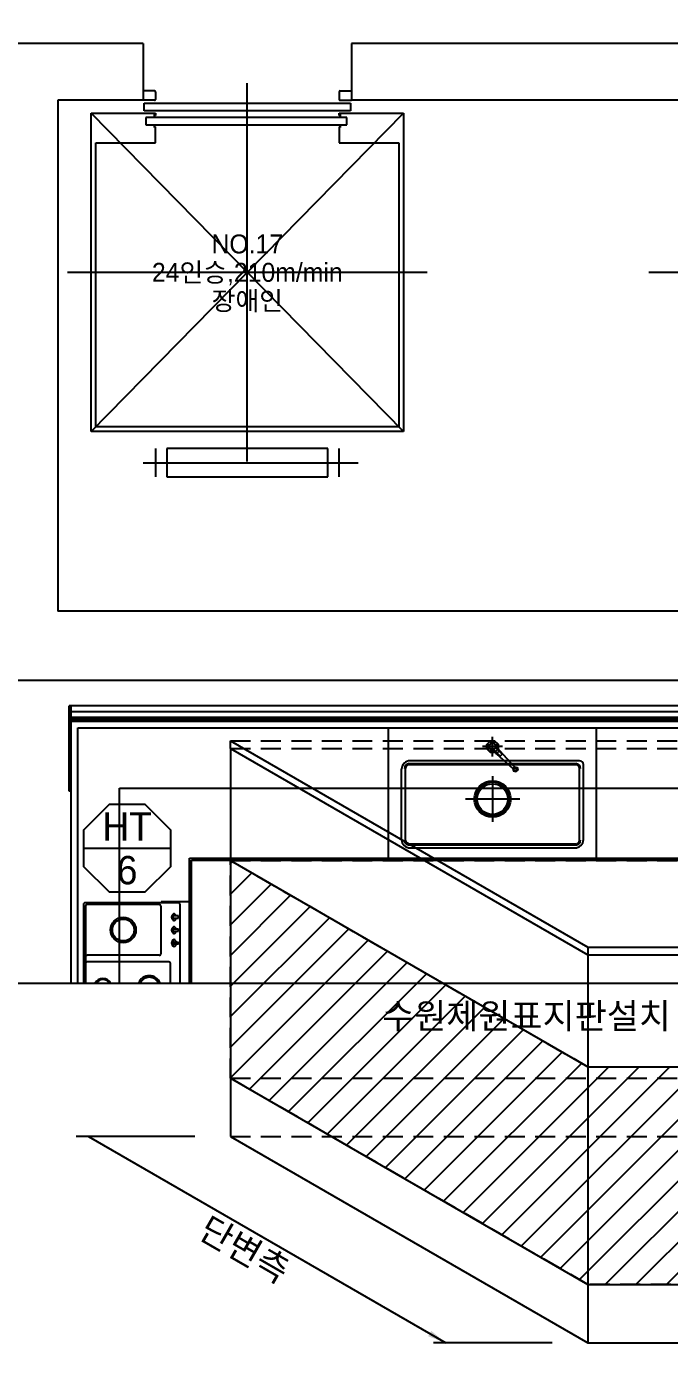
# Model space of a CAD drawing. Header units: millimetres. Extents: x 968909 to 1007504, y 395965 to 423289.
# Drawn here: x 982111 to 985505, y 401967 to 408998 of the extents above; entities that cross this region are included whole.
import ezdxf
from ezdxf.enums import TextEntityAlignment as Align

# ---------------------------------------------------------------- set-up
doc = ezdxf.new("R2010")
doc.units = ezdxf.units.MM
doc.header["$LTSCALE"] = 100
doc.linetypes.add('HID', pattern=[2.3, 1.5, -0.8])
for name, color, linetype in [('1', 1, 'Continuous'), ('l4', 4, 'Continuous'), ('TEX', 3, 'Continuous')]:
    doc.layers.add(name, color=color, linetype=linetype)
doc.styles.add('돋움', font='Dotum.ttf')
doc.styles.add('돋음', font='Dotum.ttf')

msp = doc.modelspace()

# ---------------------------------------------------------------- hatches: boundary and pattern name
at = {"layer": '1'}
h = msp.add_hatch(dxfattribs=at)
h.set_pattern_fill('ANSI31', color=256, scale=36, style=0)
h.set_pattern_definition([(45, (819837.22, -201034.51), (-80.822305, 80.822305), [])])
h.paths.add_polyline_path([(983187.5, 404591.6), (985075.4, 403501.6), (988571.3, 403501.6), (988571.3, 402351.7), (985075.4, 402351.7), (983187.5, 403441.6)])

# ---------------------------------------------------------------- linework, layer by layer
at = {"color": 7}
for p, q in [((983187.5, 405183.2, 54985.4), (983187.5, 405224.8, 54985.4)), ((983187.5, 405224.8, 54985.4), (985075.4, 404134.8, 54985.4)), ((983187.5, 405183.2, 54985.4), (985075.4, 404093.3, 54985.4)), ((983187.5, 405183.2, 54985.4), (983187.5, 403132.9, 54985.4)), ((983187.5, 404591.6, 54985.4), (985075.4, 403501.6, 54985.4)), ((985075.4, 404134.8, 54985.4), (985075.4, 402043, 54985.4)), ((985075.4, 404134.8, 54985.4), (988571.3, 404134.8, 54985.4)), ((985075.4, 404093.3, 54985.4), (988571.3, 404093.3, 54985.4)), ((983187.5, 403441.6, 54985.4), (985075.4, 402351.7, 54985.4)), ((982998.4, 403132.9, 54985.4), (982372, 403132.9, 54985.4)), ((982437.4, 403132.9, 54985.4), (984325.3, 402043, 54985.4)), ((983187.5, 403132.9, 54985.4), (985075.4, 402043, 54985.4)), ((984886.3, 402043, 54985.4), (984259.9, 402043, 54985.4)), ((985075.4, 402043, 54985.4), (988571.3, 402043, 54985.4))]:
    msp.add_line(p, q, dxfattribs=at)
at = {"linetype": 'HID', "ltscale": 0.7}
for p, q in [((983187.5, 405224.8, 54985.4), (986683.4, 405224.8, 54985.4)), ((983187.5, 405183.2, 54985.4), (986683.4, 405183.2, 54985.4)), ((983187.5, 404591.6, 54985.4), (986683.4, 404591.6, 54985.4)), ((983187.5, 403441.6, 54985.4), (986683.4, 403441.6, 54985.4)), ((983187.5, 403132.9, 54985.4), (986683.4, 403132.9, 54985.4))]:
    msp.add_line(p, q, dxfattribs=at)
msp.add_line((982410.7, 404656.6, 54985.4), (982872.7, 404656.6, 54985.4))
at = {"linetype": 'Continuous'}
for p, q in [((985075.4, 403501.6, 54985.4), (988571.3, 403501.6, 54985.4)), ((985075.4, 402351.7, 54985.4), (988571.3, 402351.7, 54985.4))]:
    msp.add_line(p, q, dxfattribs=at)
at = {"elevation": 54985.4}
for points in [[(982029.1, 405545.1), (997615.4, 405545.1), (997615.4, 395965.3), (982029.1, 395965.3)], [(982546, 404887.6), (982410.7, 404752.3), (982410.7, 404560.9), (982546, 404425.6), (982737.4, 404425.6), (982872.7, 404560.9), (982872.7, 404752.3), (982737.4, 404887.6)]]:
    msp.add_lwpolyline(points, close=True, dxfattribs=at)
at = {"linetype": 'HID', "ltscale": 0.7, "elevation": 54985.4}
msp.add_lwpolyline([(983187.5, 404591.6), (985075.4, 403501.6), (988571.3, 403501.6), (988571.3, 402351.7), (985075.4, 402351.7), (983187.5, 403441.6), (983187.5, 404591.6)], dxfattribs=at)
at = {"color": 7}
msp.add_solid([(984231.4, 402078.1, 54985.4), (984247.9, 402106.7, 54985.4), (984325.3, 402043, 54985.4)], dxfattribs=at)
at = {"layer": 'l4'}
for p, q in [((982726.3, 408908.7, 54985.4), (978926.3, 408908.7, 54985.4)), ((982726.3, 408908.7, 54985.4), (982726.3, 408608.7, 54985.4)), ((985796.3, 408908.7, 54985.4), (983826.3, 408908.7, 54985.4)), ((983826.3, 408908.7, 54985.4), (983826.3, 408608.7, 54985.4)), ((983276.3, 406699.7, 0), (983276.3, 408699.7, 0)), ((982726.3, 408608.7, 54985.4), (982276.3, 408608.7, 54985.4)), ((982276.3, 408608.7, 54985.4), (982276.3, 405908.7, 54985.4)), ((982786.3, 408658.7, 0), (982726.3, 408658.7, 0)), ((982786.3, 408608.7, 0), (982726.3, 408608.7, 0)), ((982791.3, 408653.7, 0), (982791.3, 408613.7, 0)), ((983761.3, 408653.7, 0), (983761.3, 408613.7, 0)), ((983766.3, 408658.7, 0), (983826.3, 408658.7, 0)), ((983766.3, 408608.7, 0), (983826.3, 408608.7, 0)), ((985796.3, 408608.7, 54985.4), (983826.3, 408608.7, 54985.4)), ((982451.3, 406858.7, 0), (984101.3, 408540.7, 0)), ((984101.3, 406858.7, 0), (982451.3, 408540.7, 0)), ((982451.3, 406858.7, 0), (982451.3, 408540.7, 0)), ((982451.3, 408540.7, 0), (982791.3, 408540.7, 0)), ((982731.3, 408553.7, 0), (982731.3, 408593.7, 0)), ((982731.3, 408593.7, 0), (983821.3, 408593.7, 0)), ((983821.3, 408553.7, 0), (982731.3, 408553.7, 0)), ((982791.3, 408540.7, 0), (982791.3, 408528.7, 0)), ((983276.3, 408553.7, 0), (983276.3, 408593.7, 0)), ((983761.3, 408540.7, 0), (984101.3, 408540.7, 0)), ((983761.3, 408528.7, 0), (983761.3, 408540.7, 0)), ((983821.3, 408593.7, 0), (983821.3, 408553.7, 0)), ((984101.3, 408540.7, 0), (984101.3, 406858.7, 0)), ((982741.3, 408518.7, 0), (982741.3, 408478.7, 0)), ((983801.3, 408518.7, 0), (982741.3, 408518.7, 0)), ((982741.3, 408478.7, 0), (983801.3, 408478.7, 0)), ((982791.3, 408528.7, 0), (982781.3, 408528.7, 0)), ((982781.3, 408528.7, 0), (982791.3, 408528.7, 0)), ((982791.3, 408468.7, 0), (982781.3, 408468.7, 0)), ((982791.3, 408383.7, 0), (982791.3, 408468.7, 0)), ((983276.3, 408478.7, 0), (983276.3, 408518.7, 0)), ((983771.3, 408528.7, 0), (983761.3, 408528.7, 0)), ((983771.3, 408468.7, 0), (983761.3, 408468.7, 0)), ((983761.3, 408468.7, 0), (983761.3, 408383.7, 0)), ((983801.3, 408478.7, 0), (983801.3, 408518.7, 0)), ((982476.3, 406883.7, 0), (982476.3, 408383.7, 0)), ((982476.3, 408383.7, 0), (982791.3, 408383.7, 0)), ((983761.3, 408383.7, 0), (984076.3, 408383.7, 0)), ((984076.3, 408383.7, 0), (984076.3, 406883.7, 0)), ((984226.3, 407699.7, 0), (982326.3, 407699.7, 0)), ((987296.3, 407699.7, 0), (985396.3, 407699.7, 0)), ((984101.3, 406858.7, 0), (982451.3, 406858.7, 0)), ((984076.3, 406883.7, 0), (982476.3, 406883.7, 0)), ((982791.3, 406768.7, 0), (982791.3, 406618.7, 0)), ((983701.3, 406768.7, 0), (982851.3, 406768.7, 0)), ((982851.3, 406768.7, 0), (982851.3, 406618.7, 0)), ((983701.3, 406618.7, 0), (983701.3, 406768.7, 0)), ((983761.3, 406618.7, 0), (983761.3, 406768.7, 0)), ((982726.3, 406693.7, 0), (983861.3, 406693.7, 0)), ((982851.3, 406618.7, 0), (983701.3, 406618.7, 0)), ((987746.3, 405908.7, 54985.4), (982276.3, 405908.7, 54985.4)), ((982336.3, 404958.7, 54985.4), (982336.3, 405408.7, 54985.4)), ((988046.3, 405408.7, 54985.4), (982336.3, 405408.7, 54985.4)), ((982341.3, 404958.7, 0), (982341.3, 405408.7, 0)), ((982341.3, 405378.7, 0), (988106.3, 405378.7, 0)), ((982346.3, 404958.7, 0), (982346.3, 405408.7, 0)), ((982341.3, 405348.7, 0), (988106.3, 405348.7, 0)), ((982341.3, 405338.7, 0), (986736.3, 405338.7, 0)), ((982341.3, 405328.7, 0), (986716.3, 405328.7, 0)), ((982381.3, 403942.8, 0), (982381.3, 405293.7, 0)), ((982381.3, 405293.7, 0), (986681.3, 405293.7, 0)), ((984021.3, 404603.7, 0), (984021.3, 405293.7, 0)), ((984571.3, 405141.2, 0), (984571.3, 405246.2, 0)), ((985121.3, 404603.7, 0), (985121.3, 405293.7, 0)), ((984623.8, 405193.7, 0), (984518.8, 405193.7, 0)), ((984542.1, 405205.6, -93.3), (984559.1, 405222.8, -93.3)), ((984542.2, 405181.5, -93.3), (984542.1, 405205.6, -93.3)), ((984559.4, 405164.5, -93.3), (984542.2, 405181.5, -93.3)), ((984553.8, 405200.9, 0), (984564, 405211.2, 0)), ((984553.8, 405200.9, 11.7), (984564, 405211.2, 11.7)), ((984553.9, 405186.4, 0), (984553.8, 405200.9, 0)), ((984553.9, 405186.4, 11.7), (984553.8, 405200.9, 11.7)), ((984564.2, 405176.2, 0), (984553.9, 405186.4, 0)), ((984564.2, 405176.2, 11.7), (984553.9, 405186.4, 11.7)), ((984559.1, 405222.8, -93.3), (984583.3, 405222.9, -93.3)), ((984583.6, 405164.6, -93.3), (984559.4, 405164.5, -93.3)), ((984564, 405211.2, 0), (984578.5, 405211.2, 0)), ((984564, 405211.2, 11.7), (984578.5, 405211.2, 11.7)), ((984578.7, 405176.2, 0), (984564.2, 405176.2, 0)), ((984578.7, 405176.2, 11.7), (984564.2, 405176.2, 11.7)), ((984578.5, 405211.2, 0), (984588.8, 405201, 0)), ((984578.5, 405211.2, 11.7), (984588.8, 405201, 11.7)), ((984588.9, 405186.5, 0), (984578.7, 405176.2, 0)), ((984588.9, 405186.5, 11.7), (984578.7, 405176.2, 11.7)), ((984583.3, 405222.9, -93.3), (984600.5, 405205.9, -93.3)), ((984600.6, 405181.7, -93.3), (984583.6, 405164.6, -93.3)), ((984588.8, 405201, 0), (984588.9, 405186.5, 0)), ((984588.8, 405201, 11.7), (984588.9, 405186.5, 11.7)), ((984588.9, 405186.5, 11.7), (984622, 405153.7, 35)), ((984600.5, 405205.9, -93.3), (984600.6, 405181.7, -93.3)), ((984131.3, 405103.7, 0), (985011.3, 405103.7, 0)), ((984131.3, 405098.7, 0), (985011.3, 405098.7, 0)), ((985031.3, 405118.7, 0), (984136.3, 405118.7, 0)), ((985051.3, 404703.7, 0), (985051.3, 405098.7, 0)), ((984091.3, 404703.7, 0), (984091.3, 405073.7, 0)), ((984111.3, 404698.7, 0), (984111.3, 405078.7, 0)), ((984571.3, 405037.7, 0), (984571.3, 404795.7, 0)), ((985031.3, 404698.7, 0), (985031.3, 405078.7, 0)), ((982346.3, 404958.7, 54985.4), (982336.3, 404958.7, 54985.4)), ((982346.3, 403942.8, 54985.4), (982346.3, 404958.7, 54985.4)), ((982601.3, 403942.8, 0), (982601.3, 404973.7, 0)), ((982601.3, 404973.7, 0), (986361.3, 404973.7, 0)), ((984714.8, 404916.7, 0), (984427.9, 404916.7, 0)), ((985011.3, 404678.7, 0), (984131.3, 404678.7, 0)), ((985011.3, 404673.7, 0), (984131.3, 404673.7, 0)), ((982971.3, 404603.7, 0), (985991.3, 404603.7, 0)), ((982971.3, 403942.8, 0), (982971.3, 404603.7, 0)), ((982981.3, 404593.7, 0), (985981.3, 404593.7, 0)), ((982981.3, 403942.8, 0), (982981.3, 404593.7, 0)), ((984136.3, 404658.7, 0), (985006.3, 404658.7, 0)), ((982381.3, 403942.8, 0), (982381.3, 404573.7, 0)), ((982411.3, 404358.7, 0), (982411.3, 403942.8, 0)), ((982911.3, 404368.7, 0), (982421.3, 404368.7, 0)), ((982421.3, 404348.7, 0), (982421.3, 403942.8, 0)), ((982811.3, 404358.7, 0), (982431.3, 404358.7, 0)), ((982971.3, 404373.7, 0), (982821.3, 404373.7, 0)), ((982821.3, 404101.2, 0), (982821.3, 404348.7, 0)), ((982921.3, 403942.8, 0), (982921.3, 404358.7, 0)), ((982883.5, 404298.8, 0), (982883.5, 404287.5, 0)), ((982912.5, 404298.8, 0), (982883.5, 404298.8, 0)), ((982883.5, 404298.8, 0), (982883.5, 404287.5, 0)), ((982912.5, 404298.8, 0), (982883.5, 404298.8, 0)), ((982883.5, 404287.5, 0), (982912.5, 404287.5, 0)), ((982883.5, 404287.5, 0), (982912.5, 404287.5, 0)), ((982892.8, 404309.2, 0), (982902, 404299, 0)), ((982892.8, 404309.2, 0), (982902, 404299, 0)), ((982892.8, 404240.3, 0), (982902, 404230.1, 0)), ((982892.8, 404240.3, 0), (982902, 404230.1, 0)), ((982892.8, 404240.3, 0), (982902, 404230.1, 0)), ((982892.8, 404240.3, 0), (982902, 404230.1, 0)), ((982892.8, 404240.3, 0), (982902, 404230.1, 0)), ((982892.8, 404240.3, 0), (982902, 404230.1, 0)), ((982892.8, 404240.3, 0), (982902, 404230.1, 0)), ((982892.8, 404240.3, 0), (982902, 404230.1, 0)), ((982893, 404276.3, 0), (982902.2, 404287.5, 0)), ((982893, 404276.3, 0), (982902.2, 404287.5, 0)), ((982912.5, 404287.5, 0), (982912.5, 404298.8, 0)), ((982912.5, 404287.5, 0), (982912.5, 404298.8, 0)), ((982883.6, 404229.9, 0), (982883.6, 404218.6, 0)), ((982912.5, 404229.9, 0), (982883.6, 404229.9, 0)), ((982883.6, 404229.9, 0), (982883.6, 404218.6, 0)), ((982912.5, 404229.9, 0), (982883.6, 404229.9, 0)), ((982883.6, 404229.9, 0), (982883.6, 404218.6, 0)), ((982912.5, 404229.9, 0), (982883.6, 404229.9, 0)), ((982883.6, 404229.9, 0), (982883.6, 404218.6, 0)), ((982912.5, 404229.9, 0), (982883.6, 404229.9, 0)), ((982883.6, 404229.9, 0), (982883.6, 404218.6, 0)), ((982912.5, 404229.9, 0), (982883.6, 404229.9, 0)), ((982883.6, 404229.9, 0), (982883.6, 404218.6, 0)), ((982912.5, 404229.9, 0), (982883.6, 404229.9, 0)), ((982883.6, 404229.9, 0), (982883.6, 404218.6, 0)), ((982912.5, 404229.9, 0), (982883.6, 404229.9, 0)), ((982883.6, 404229.9, 0), (982883.6, 404218.6, 0)), ((982912.5, 404229.9, 0), (982883.6, 404229.9, 0)), ((982883.6, 404218.6, 0), (982912.5, 404218.6, 0)), ((982883.6, 404218.6, 0), (982912.5, 404218.6, 0)), ((982883.6, 404218.6, 0), (982912.5, 404218.6, 0)), ((982883.6, 404218.6, 0), (982912.5, 404218.6, 0)), ((982883.6, 404218.6, 0), (982912.5, 404218.6, 0)), ((982883.6, 404218.6, 0), (982912.5, 404218.6, 0)), ((982883.6, 404218.6, 0), (982912.5, 404218.6, 0)), ((982883.6, 404218.6, 0), (982912.5, 404218.6, 0)), ((982893, 404207.4, 0), (982902.2, 404218.6, 0)), ((982893, 404207.4, 0), (982902.2, 404218.6, 0)), ((982893, 404207.4, 0), (982902.2, 404218.6, 0)), ((982893, 404207.4, 0), (982902.2, 404218.6, 0)), ((982893, 404207.4, 0), (982902.2, 404218.6, 0)), ((982893, 404207.4, 0), (982902.2, 404218.6, 0)), ((982893, 404207.4, 0), (982902.2, 404218.6, 0)), ((982893, 404207.4, 0), (982902.2, 404218.6, 0)), ((982893, 404172.4, 0), (982902.2, 404161.3, 0)), ((982893, 404172.4, 0), (982902.2, 404161.3, 0)), ((982893, 404172.4, 0), (982902.2, 404161.3, 0)), ((982893, 404172.4, 0), (982902.2, 404161.3, 0)), ((982893, 404172.4, 0), (982902.2, 404161.3, 0)), ((982893, 404172.4, 0), (982902.2, 404161.3, 0)), ((982893, 404172.4, 0), (982902.2, 404161.3, 0)), ((982893, 404172.4, 0), (982902.2, 404161.3, 0)), ((982912.5, 404218.6, 0), (982912.5, 404229.9, 0)), ((982912.5, 404218.6, 0), (982912.5, 404229.9, 0)), ((982912.5, 404218.6, 0), (982912.5, 404229.9, 0)), ((982912.5, 404218.6, 0), (982912.5, 404229.9, 0)), ((982912.5, 404218.6, 0), (982912.5, 404229.9, 0)), ((982912.5, 404218.6, 0), (982912.5, 404229.9, 0)), ((982912.5, 404218.6, 0), (982912.5, 404229.9, 0)), ((982912.5, 404218.6, 0), (982912.5, 404229.9, 0)), ((982883.6, 404150, 0), (982883.6, 404161.3, 0)), ((982883.6, 404161.3, 0), (982912.5, 404161.3, 0)), ((982883.6, 404150, 0), (982883.6, 404161.3, 0)), ((982883.6, 404161.3, 0), (982912.5, 404161.3, 0)), ((982883.6, 404150, 0), (982883.6, 404161.3, 0)), ((982883.6, 404161.3, 0), (982912.5, 404161.3, 0)), ((982883.6, 404150, 0), (982883.6, 404161.3, 0)), ((982883.6, 404161.3, 0), (982912.5, 404161.3, 0)), ((982883.6, 404150, 0), (982883.6, 404161.3, 0)), ((982883.6, 404161.3, 0), (982912.5, 404161.3, 0)), ((982883.6, 404150, 0), (982883.6, 404161.3, 0)), ((982883.6, 404161.3, 0), (982912.5, 404161.3, 0)), ((982883.6, 404150, 0), (982883.6, 404161.3, 0)), ((982883.6, 404161.3, 0), (982912.5, 404161.3, 0)), ((982883.6, 404150, 0), (982883.6, 404161.3, 0)), ((982883.6, 404161.3, 0), (982912.5, 404161.3, 0)), ((982912.5, 404150, 0), (982883.6, 404150, 0)), ((982912.5, 404150, 0), (982883.6, 404150, 0)), ((982912.5, 404150, 0), (982883.6, 404150, 0)), ((982912.5, 404150, 0), (982883.6, 404150, 0)), ((982912.5, 404150, 0), (982883.6, 404150, 0)), ((982912.5, 404150, 0), (982883.6, 404150, 0)), ((982912.5, 404150, 0), (982883.6, 404150, 0)), ((982912.5, 404150, 0), (982883.6, 404150, 0)), ((982892.8, 404139.6, 0), (982902, 404149.8, 0)), ((982892.8, 404139.6, 0), (982902, 404149.8, 0)), ((982892.8, 404139.6, 0), (982902, 404149.8, 0)), ((982892.8, 404139.6, 0), (982902, 404149.8, 0)), ((982892.8, 404139.6, 0), (982902, 404149.8, 0)), ((982892.8, 404139.6, 0), (982902, 404149.8, 0)), ((982892.8, 404139.6, 0), (982902, 404149.8, 0)), ((982892.8, 404139.6, 0), (982902, 404149.8, 0)), ((982912.5, 404161.3, 0), (982912.5, 404150, 0)), ((982912.5, 404161.3, 0), (982912.5, 404150, 0)), ((982912.5, 404161.3, 0), (982912.5, 404150, 0)), ((982912.5, 404161.3, 0), (982912.5, 404150, 0)), ((982912.5, 404161.3, 0), (982912.5, 404150, 0)), ((982912.5, 404161.3, 0), (982912.5, 404150, 0)), ((982912.5, 404161.3, 0), (982912.5, 404150, 0)), ((982912.5, 404161.3, 0), (982912.5, 404150, 0)), ((982811.3, 404091.2, 0), (982431.3, 404091.2, 0)), ((982861.3, 404056.2, 0), (982431.3, 404056.2, 0)), ((982871.3, 403942.8, 0), (982871.3, 404046.2, 0))]:
    msp.add_line(p, q, dxfattribs=at)
at = {"layer": 'l4', "elevation": 54985.4}
msp.add_lwpolyline([(972899.6, 420465.4), (1001940.9, 420465.4), (1001940.9, 403942.8), (972899.6, 403942.8)], close=True, dxfattribs=at)
at = {"layer": 'l4'}
for centre, radius in [((984571.3, 405193.7, 0), 17.5), ((984571.3, 404916.7, 0), 96), ((984571.3, 404916.7, 0), 90.5), ((984571.3, 404916.7, 0), 81), ((982621.3, 404224.9, 0), 67.2), ((982621.3, 404224.9, 0), 57.7)]:
    msp.add_circle(centre, radius, dxfattribs=at)
for centre, radius, start, end in [((982786.3, 408653.7, 0), 5, 0, 90), ((982786.3, 408613.7, 0), 5, 270, 0), ((983766.3, 408653.7, 0), 5, 90, 180), ((983766.3, 408613.7, 0), 5, 180, 270), ((984136.3, 405073.7, 0), 45, 90, 180), ((984131.3, 405078.7, 0), 25, 90, 180), ((984131.3, 405078.7, 0), 20, 90, 180), ((985011.3, 405078.7, 0), 25, 0, 90), ((985011.3, 405078.7, 0), 20, 0, 90), ((985031.3, 405098.7, 0), 20, 0, 90), ((984136.3, 404703.7, 0), 45, 180, 270), ((984131.3, 404698.7, 0), 25, 180, 270), ((984131.3, 404698.7, 0), 20, 180, 270), ((985006.3, 404703.7, 0), 45, 270, 0), ((985011.3, 404698.7, 0), 20, 270, 0), ((985011.3, 404698.7, 0), 25, 270, 0), ((982421.3, 404358.7, 0), 10, 90, 180), ((982431.3, 404348.7, 0), 10, 90, 180), ((982811.3, 404348.7, 0), 10, 0, 90), ((982889.1, 404305.9, 0), 5, 41.95294, 121.46434), ((982889.1, 404305.9, 0), 5, 41.95294, 121.46434), ((982911.3, 404358.7, 0), 10, 0, 90), ((982897.1, 404292.7, 0), 20.4, 121.46434, 238.74354), ((982897.1, 404292.7, 0), 20.4, 121.46434, 238.74354), ((982897.2, 404223.8, 0), 20.4, 121.46434, 238.74354), ((982897.2, 404223.8, 0), 20.4, 121.46434, 238.74354), ((982897.2, 404223.8, 0), 20.4, 121.46434, 238.74354), ((982897.2, 404223.8, 0), 20.4, 121.46434, 238.74354), ((982897.2, 404223.8, 0), 20.4, 121.46434, 238.74354), ((982897.2, 404223.8, 0), 20.4, 121.46434, 238.74354), ((982897.2, 404223.8, 0), 20.4, 121.46434, 238.74354), ((982897.2, 404223.8, 0), 20.4, 121.46434, 238.74354), ((982891.6, 404303.3, 0), 8.47, 121.82316, 212.69867), ((982891.6, 404303.3, 0), 8.47, 121.82316, 212.69867), ((982891.7, 404234.4, 0), 8.47, 121.82316, 212.69867), ((982891.7, 404234.4, 0), 8.47, 121.82316, 212.69867), ((982891.7, 404234.4, 0), 8.47, 121.82316, 212.69867), ((982891.7, 404234.4, 0), 8.47, 121.82316, 212.69867), ((982891.7, 404234.4, 0), 8.47, 121.82316, 212.69867), ((982891.7, 404234.4, 0), 8.47, 121.82316, 212.69867), ((982891.7, 404234.4, 0), 8.47, 121.82316, 212.69867), ((982891.7, 404234.4, 0), 8.47, 121.82316, 212.69867), ((982893.2, 404282.9, 0), 9.86, 152.39226, 235.27707), ((982893.2, 404282.9, 0), 9.86, 152.39226, 235.27707), ((982889.1, 404279.5, 0), 5, 238.74354, 320.54052), ((982889.1, 404279.5, 0), 5, 238.74354, 320.54052), ((982889.1, 404237, 0), 5, 41.95294, 121.46434), ((982889.1, 404237, 0), 5, 41.95294, 121.46434), ((982889.1, 404237, 0), 5, 41.95294, 121.46434), ((982889.1, 404237, 0), 5, 41.95294, 121.46434), ((982889.1, 404237, 0), 5, 41.95294, 121.46434), ((982889.1, 404237, 0), 5, 41.95294, 121.46434), ((982889.1, 404237, 0), 5, 41.95294, 121.46434), ((982889.1, 404237, 0), 5, 41.95294, 121.46434), ((982897.2, 404156.1, 0), 20.4, 121.25646, 238.53566), ((982897.2, 404156.1, 0), 20.4, 121.25646, 238.53566), ((982897.2, 404156.1, 0), 20.4, 121.25646, 238.53566), ((982897.2, 404156.1, 0), 20.4, 121.25646, 238.53566), ((982897.2, 404156.1, 0), 20.4, 121.25646, 238.53566), ((982897.2, 404156.1, 0), 20.4, 121.25646, 238.53566), ((982897.2, 404156.1, 0), 20.4, 121.25646, 238.53566), ((982897.2, 404156.1, 0), 20.4, 121.25646, 238.53566), ((982893.3, 404213.9, 0), 9.86, 152.39226, 235.27707), ((982893.3, 404213.9, 0), 9.86, 152.39226, 235.27707), ((982893.3, 404213.9, 0), 9.86, 152.39226, 235.27707), ((982893.3, 404213.9, 0), 9.86, 152.39226, 235.27707), ((982893.3, 404213.9, 0), 9.86, 152.39226, 235.27707), ((982893.3, 404213.9, 0), 9.86, 152.39226, 235.27707), ((982893.3, 404213.9, 0), 9.86, 152.39226, 235.27707), ((982893.3, 404213.9, 0), 9.86, 152.39226, 235.27707), ((982893.3, 404165.9, 0), 9.86, 124.72293, 207.60774), ((982893.3, 404165.9, 0), 9.86, 124.72293, 207.60774), ((982893.3, 404165.9, 0), 9.86, 124.72293, 207.60774), ((982893.3, 404165.9, 0), 9.86, 124.72293, 207.60774), ((982893.3, 404165.9, 0), 9.86, 124.72293, 207.60774), ((982893.3, 404165.9, 0), 9.86, 124.72293, 207.60774), ((982893.3, 404165.9, 0), 9.86, 124.72293, 207.60774), ((982893.3, 404165.9, 0), 9.86, 124.72293, 207.60774), ((982889.2, 404210.6, 0), 5, 238.74354, 320.54052), ((982889.2, 404210.6, 0), 5, 238.74354, 320.54052), ((982889.2, 404210.6, 0), 5, 238.74354, 320.54052), ((982889.2, 404210.6, 0), 5, 238.74354, 320.54052), ((982889.2, 404210.6, 0), 5, 238.74354, 320.54052), ((982889.2, 404210.6, 0), 5, 238.74354, 320.54052), ((982889.2, 404210.6, 0), 5, 238.74354, 320.54052), ((982889.2, 404210.6, 0), 5, 238.74354, 320.54052), ((982889.2, 404169.3, 0), 5, 39.45948, 121.25646), ((982889.2, 404169.3, 0), 5, 39.45948, 121.25646), ((982889.2, 404169.3, 0), 5, 39.45948, 121.25646), ((982889.2, 404169.3, 0), 5, 39.45948, 121.25646), ((982889.2, 404169.3, 0), 5, 39.45948, 121.25646), ((982889.2, 404169.3, 0), 5, 39.45948, 121.25646), ((982889.2, 404169.3, 0), 5, 39.45948, 121.25646), ((982889.2, 404169.3, 0), 5, 39.45948, 121.25646), ((982431.3, 404101.2, 0), 10, 180, 270), ((982811.3, 404101.2, 0), 10, 270, 0), ((982891.7, 404145.5, 0), 8.47, 147.30133, 238.17684), ((982891.7, 404145.5, 0), 8.47, 147.30133, 238.17684), ((982891.7, 404145.5, 0), 8.47, 147.30133, 238.17684), ((982891.7, 404145.5, 0), 8.47, 147.30133, 238.17684), ((982891.7, 404145.5, 0), 8.47, 147.30133, 238.17684), ((982891.7, 404145.5, 0), 8.47, 147.30133, 238.17684), ((982891.7, 404145.5, 0), 8.47, 147.30133, 238.17684), ((982891.7, 404145.5, 0), 8.47, 147.30133, 238.17684), ((982889.1, 404142.9, 0), 5, 238.53566, 318.04706), ((982889.1, 404142.9, 0), 5, 238.53566, 318.04706), ((982889.1, 404142.9, 0), 5, 238.53566, 318.04706), ((982889.1, 404142.9, 0), 5, 238.53566, 318.04706), ((982889.1, 404142.9, 0), 5, 238.53566, 318.04706), ((982889.1, 404142.9, 0), 5, 238.53566, 318.04706), ((982889.1, 404142.9, 0), 5, 238.53566, 318.04706), ((982889.1, 404142.9, 0), 5, 238.53566, 318.04706), ((982431.3, 404046.2, 0), 10, 90, 180), ((982861.3, 404046.2, 0), 10, 0, 90), ((982513.8, 403922.4, 0), 46.7, 25.93539, 154.06461), ((982513.8, 403922.4, 0), 40, 30.65806, 149.34194), ((982758.8, 403922.4, 0), 60.9, 19.5699, 160.4301), ((982758.8, 403922.4, 0), 52.3, 22.98715, 157.01285)]:
    msp.add_arc(centre, radius, start, end, dxfattribs=at)
for points in [[(984564, 405211.2, 0), (984553.8, 405200.9, 0), (984542.1, 405205.6, -81.7), (984559.1, 405222.8, -81.7)], [(984542.2, 405181.5, -81.7), (984553.9, 405186.4, 0), (984553.8, 405200.9, 0), (984542.1, 405205.6, -81.7)], [(984559.4, 405164.5, -81.7), (984564.2, 405176.2, 0), (984553.9, 405186.4, 0), (984542.2, 405181.5, -81.7)], [(984559.1, 405222.8, -81.7), (984564, 405211.2, 0), (984578.5, 405211.2, 0), (984583.3, 405222.9, -81.7)], [(984578.7, 405176.2, 0), (984564.2, 405176.2, 0), (984559.4, 405164.5, -81.7), (984583.6, 405164.6, -81.7)], [(984583.3, 405222.9, -81.7), (984578.5, 405211.2, 0), (984588.8, 405201, 0), (984600.5, 405205.9, -81.7)], [(984611.8, 405143.4, 35), (984622, 405153.7, 35), (984588.9, 405186.5, 0), (984578.7, 405176.2, 0)], [(984588.9, 405186.5, 11.7), (984578.7, 405176.2, 11.7), (984611.8, 405143.4, 35), (984622, 405153.7, 35)], [(984583.6, 405164.6, -81.7), (984578.7, 405176.2, 0), (984588.9, 405186.5, 0), (984600.6, 405181.7, -81.7)], [(984608.8, 405173.5, -35), (984588.9, 405186.5, 0), (984578.7, 405176.2, 0), (984591.8, 405156.4, -35)], [(984611.8, 405143.4, 35), (984578.7, 405176.2, 11.7), (984578.7, 405176.2, 0), (984611.8, 405143.4, 35)], [(984578.7, 405176.2, 0), (984591.8, 405156.4, -35), (984591.8, 405156.4, -58.3), (984583.6, 405164.6, -81.7)], [(984600.6, 405181.7, -81.7), (984608.8, 405173.5, -58.3), (984591.8, 405156.4, -58.3), (984583.6, 405164.6, -81.7)], [(984588.8, 405201, 0), (984588.9, 405186.5, 0), (984600.6, 405181.7, -81.7), (984600.5, 405205.9, -81.7)], [(984588.9, 405186.5, 11.7), (984588.9, 405186.5, 11.7), (984622, 405153.7, 35), (984588.9, 405186.5, 0)], [(984608.8, 405173.5, -35), (984588.9, 405186.5, 0), (984600.6, 405181.7, -81.7), (984608.8, 405173.5, -58.3)], [(984687.5, 405087.1, 0), (984679, 405078.5, 0), (984591.8, 405156.4, -58.3), (984608.8, 405173.5, -58.3)], [(984687.5, 405087.1, 23.3), (984608.8, 405173.5, -35), (984591.8, 405156.4, -35), (984679, 405078.5, 23.3)], [(984591.8, 405156.4, -58.3), (984591.8, 405156.4, -35), (984679, 405078.5, 23.3), (984679, 405078.5, 0)], [(984608.8, 405173.5, -35), (984608.8, 405173.5, -58.3), (984687.5, 405087.1, 0), (984687.5, 405087.1, 23.3)], [(984687.5, 405087.1, 0), (984688, 405087.5, -11.7), (984678.5, 405078, -11.7), (984679, 405078.5, 0)], [(984689.4, 405082.4, 46.7), (984687.5, 405087.1, 23.3), (984679, 405078.5, 23.3), (984683.7, 405076.6, 46.7)], [(984704.5, 405071.2, -11.7), (984699.3, 405072.6, 46.7), (984697.2, 405080.3, 46.7), (984700.9, 405084.1, -11.7)], [(984695, 405061.7, -11.7), (984693.6, 405066.9, 46.7), (984685.8, 405068.9, 46.7), (984682.1, 405065.1, -11.7)], [(984693.6, 405066.9, 46.7), (984699.3, 405072.6, 46.7), (984704.5, 405071.2, -11.7), (984695, 405061.7, -11.7)]]:
    msp.add_3dface(points, dxfattribs=at)
for points, invisible_edges in [([(984588.9, 405186.5, 11.7), (984578.7, 405176.2, 11.7), (984553.8, 405200.9, 11.7), (984564, 405211.2, 11.7)], 10), ([(984578.7, 405176.2, 11.7), (984564.2, 405176.2, 11.7), (984553.9, 405186.4, 11.7), (984553.8, 405200.9, 11.7)], 8), ([(984564, 405211.2, 11.7), (984578.5, 405211.2, 11.7), (984588.8, 405201, 11.7), (984588.9, 405186.5, 11.7)], 8), ([(984689.4, 405082.4, 46.7), (984687.5, 405087.1, 23.3), (984687.5, 405087.1, 0), (984688, 405087.5, -11.7)], 8), ([(984688, 405087.5, -11.7), (984700.9, 405084.1, -11.7), (984697.2, 405080.3, 46.7), (984689.4, 405082.4, 46.7)], 8), ([(984679, 405078.5, 0), (984678.5, 405078, -11.7), (984682.1, 405065.1, -11.7), (984685.8, 405068.9, 46.7)], 8), ([(984685.8, 405068.9, 46.7), (984683.7, 405076.6, 46.7), (984679, 405078.5, 23.3), (984679, 405078.5, 0)], 8), ([(984685.8, 405068.9, 46.7), (984683.7, 405076.6, 46.7), (984689.4, 405082.4, 46.7), (984697.2, 405080.3, 46.7)], 8), ([(984697.2, 405080.3, 46.7), (984699.3, 405072.6, 46.7), (984693.6, 405066.9, 46.7), (984685.8, 405068.9, 46.7)], 8)]:
    msp.add_3dface(points, dxfattribs=dict(at, invisible_edges=invisible_edges))

# ---------------------------------------------------------------- texts
at = {"layer": 'l4', "style": '돋음'}
for s, p in [('NO.17', (983276.3, 407849.7, 0)), ('24인승,210m/min', (983276.3, 407699.7, 0)), ('장애인', (983276.3, 407549.7, 0))]:
    msp.add_text(s, height=100, dxfattribs=at).set_placement(p, align=Align.MIDDLE_CENTER)
at = {"layer": 'TEX', "style": '돋움'}
for s, p in [('HT', (982641.7, 404772.1, 54985.4)), ('6', (982641.7, 404541.1, 54985.4))]:
    msp.add_text(s, height=150, dxfattribs=at).set_placement(p, align=Align.MIDDLE_CENTER)
msp.add_text('수원제원표지판설치', height=135, dxfattribs=at).set_placement((983988.7, 403703.5, 54985.4))
msp.add_text('단변측', height=135, rotation=330, dxfattribs=at).set_placement((983008.5, 402605.7, 54985.4))

doc.saveas('drawing.dxf')
